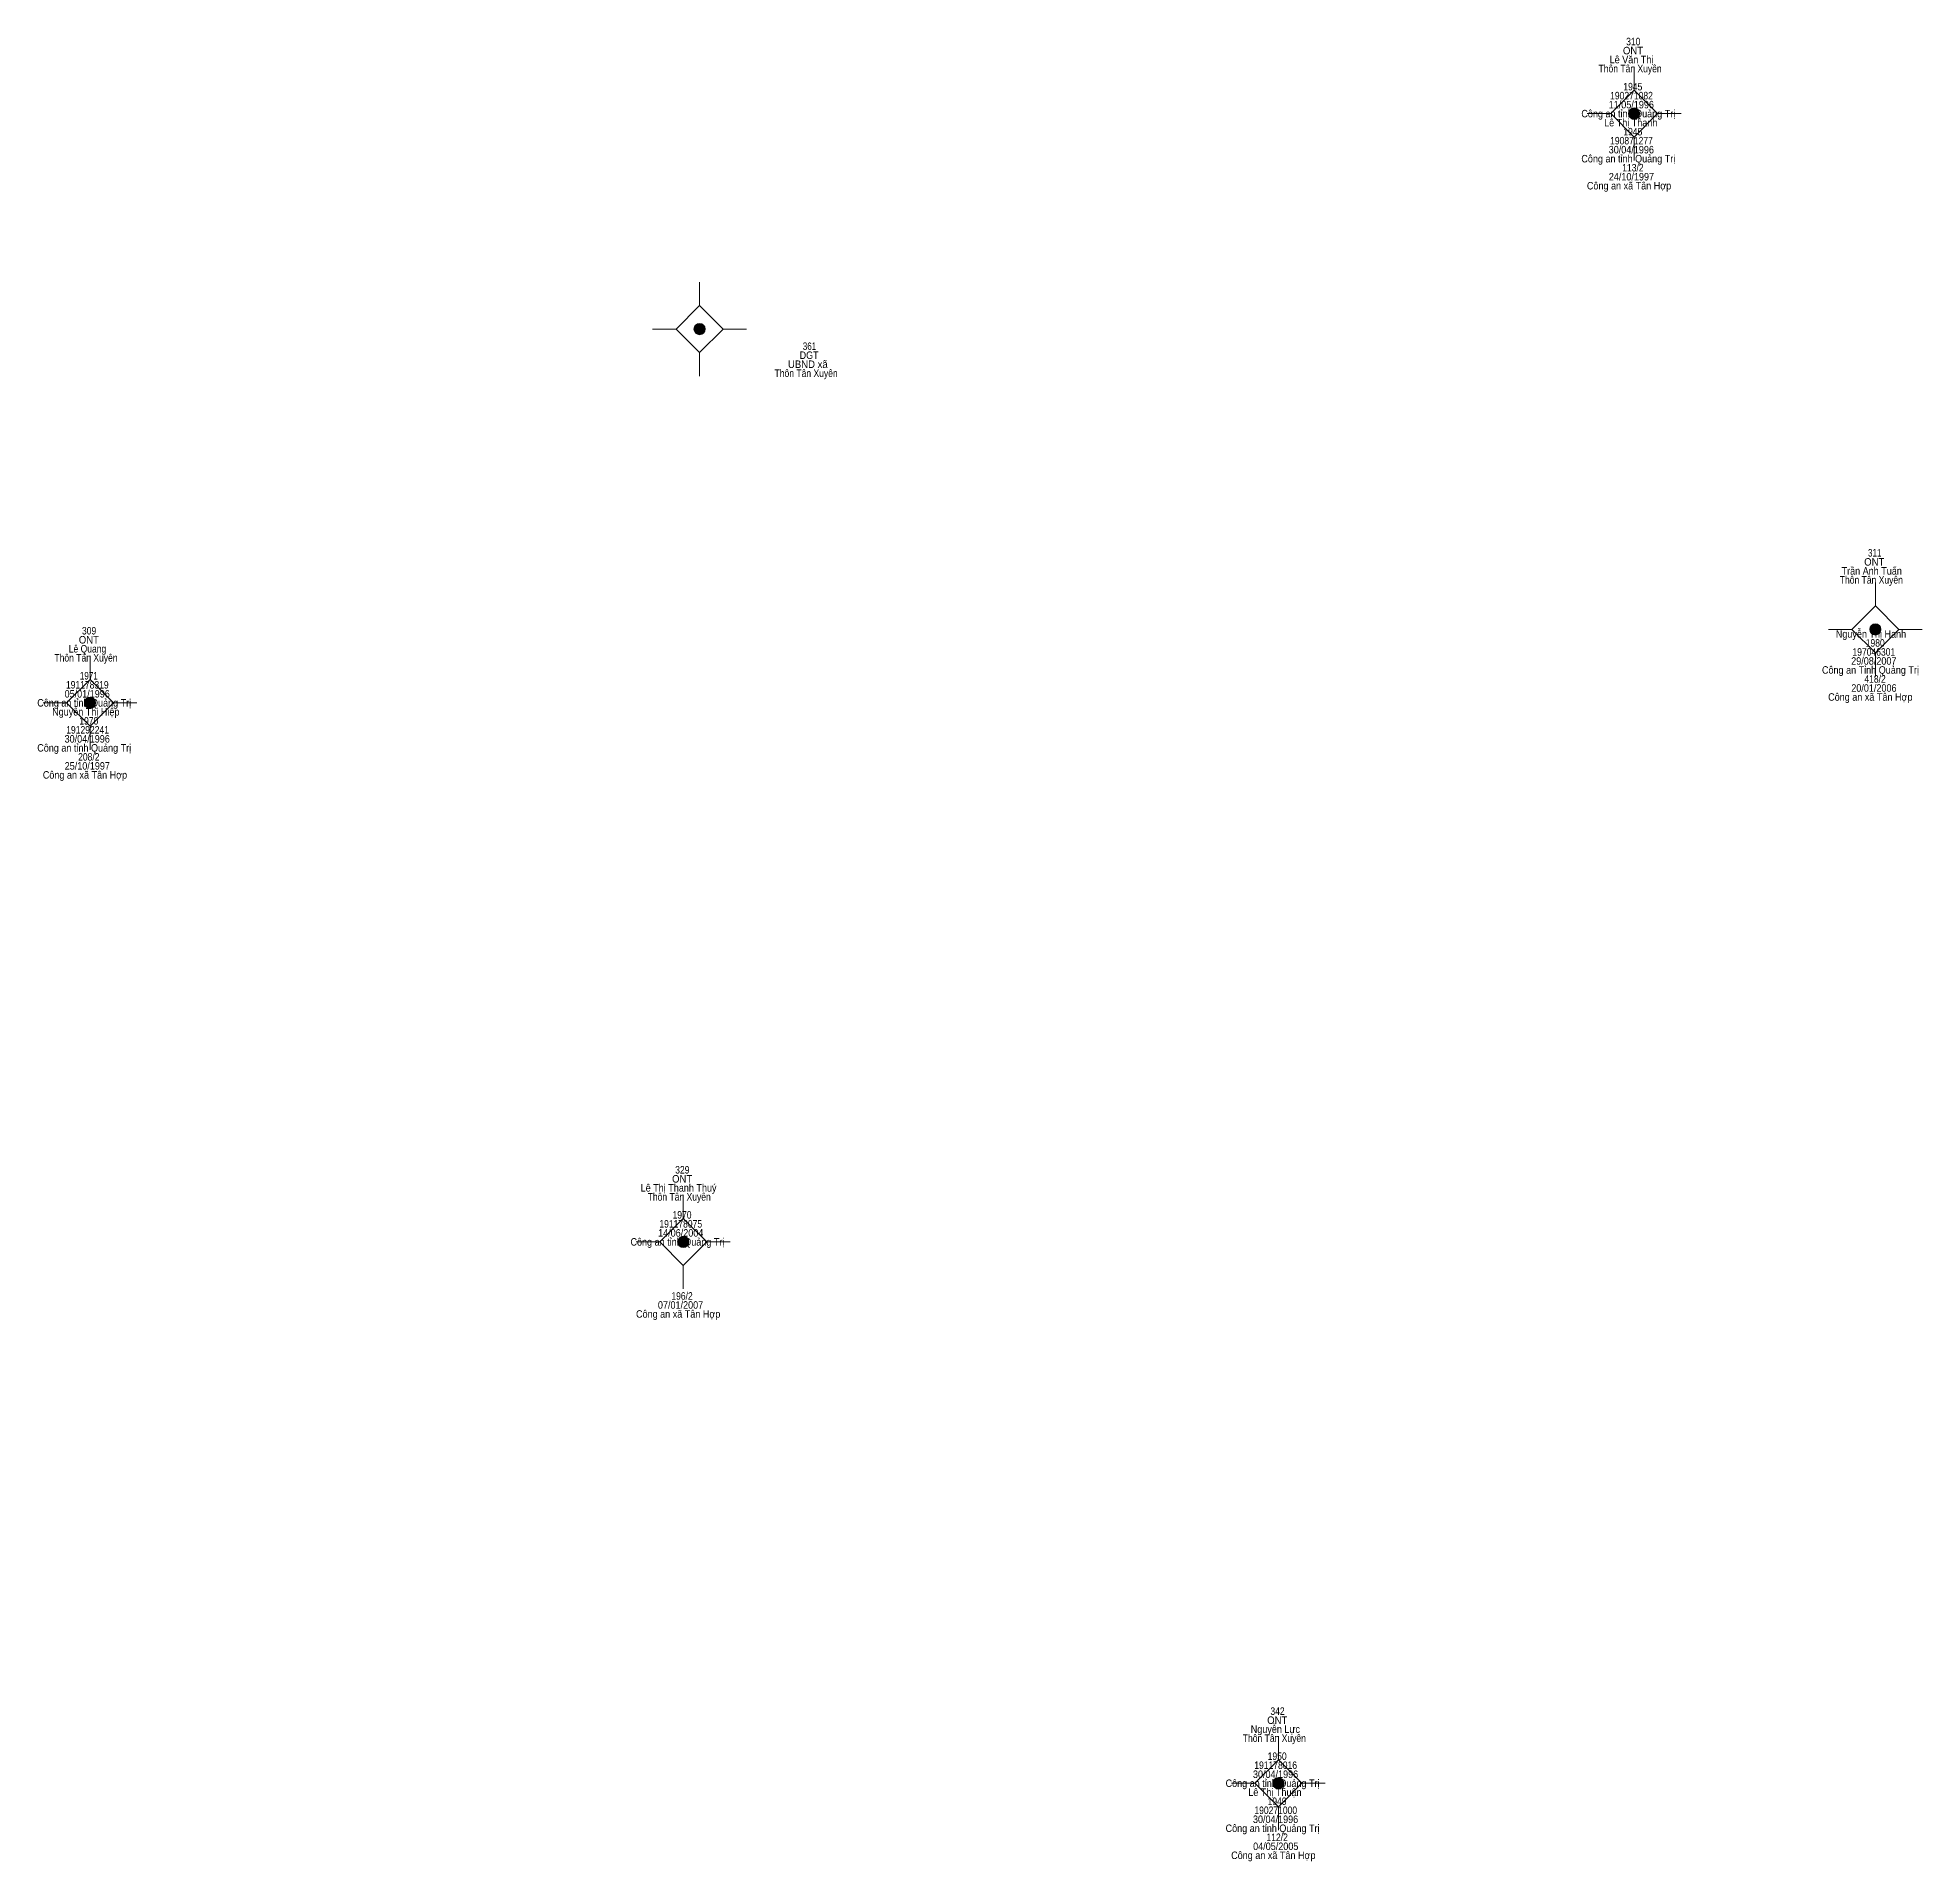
# Model space of a CAD drawing. Header units: metres. Extents: x 550999 to 552168, y 1840994 to 1841978.
# Drawn here: x 551470 to 551570.4, y 1841014.1 to 1841111.2 of the extents above; entities that cross this region are included whole.
import ezdxf
from ezdxf.enums import TextEntityAlignment as Align

# ---------------------------------------------------------------- set-up
doc = ezdxf.new("R2010")
doc.units = ezdxf.units.M
doc.header["$LTSCALE"] = 0.16
doc.layers.add('11', color=7, linetype='Continuous', lineweight=13)
doc.layers.add('15', color=7, linetype='Continuous')

msp = doc.modelspace()

# ---------------------------------------------------------------- hatches: boundary and pattern name
at = {"layer": '11'}
for points in [[(551555.3295, 1841107.19, 1), (551554.7295, 1841107.19, 1)], [(551505.5495, 1841095.71, 1), (551504.9495, 1841095.71, 1)], [(551568.1795, 1841079.71, 1), (551567.5795, 1841079.71, 1)], [(551473.0795, 1841075.8, 1), (551472.4795, 1841075.8, 1)], [(551504.6795, 1841047.08, 1), (551504.0795, 1841047.08, 1)], [(551536.3795, 1841018.24, 1), (551535.7795, 1841018.24, 1)]]:
    msp.add_hatch(color=256, dxfattribs=at).paths.add_polyline_path(points)

# ---------------------------------------------------------------- linework, layer by layer
for p, q in [((551555.03, 1841109.69), (551555.03, 1841108.44)), ((551553.78, 1841107.19), (551552.53, 1841107.19)), ((551557.53, 1841107.19), (551556.28, 1841107.19)), ((551555.03, 1841105.94), (551555.03, 1841104.69)), ((551505.25, 1841098.21), (551505.25, 1841096.96)), ((551504, 1841095.71), (551502.75, 1841095.71)), ((551507.75, 1841095.71), (551506.5, 1841095.71)), ((551505.25, 1841094.46), (551505.25, 1841093.21)), ((551567.88, 1841082.21), (551567.88, 1841080.96)), ((551566.63, 1841079.71), (551565.38, 1841079.71)), ((551570.38, 1841079.71), (551569.13, 1841079.71)), ((551567.88, 1841078.46), (551567.88, 1841077.21)), ((551472.78, 1841078.3), (551472.78, 1841077.05)), ((551471.53, 1841075.8), (551470.28, 1841075.8)), ((551475.28, 1841075.8), (551474.03, 1841075.8)), ((551472.78, 1841074.55), (551472.78, 1841073.3)), ((551504.38, 1841049.58), (551504.38, 1841048.33)), ((551503.13, 1841047.08), (551501.88, 1841047.08)), ((551506.88, 1841047.08), (551505.63, 1841047.08)), ((551504.38, 1841045.83), (551504.38, 1841044.58)), ((551536.08, 1841020.74), (551536.08, 1841019.49)), ((551534.83, 1841018.24), (551533.58, 1841018.24)), ((551538.58, 1841018.24), (551537.33, 1841018.24)), ((551536.08, 1841016.99), (551536.08, 1841015.74))]:
    msp.add_line(p, q, dxfattribs=at)
for points in [[(551555.03, 1841108.44), (551553.78, 1841107.19), (551555.03, 1841105.94), (551556.28, 1841107.19)], [(551505.25, 1841096.96), (551504, 1841095.71), (551505.25, 1841094.46), (551506.5, 1841095.71)], [(551567.88, 1841080.96), (551566.63, 1841079.71), (551567.88, 1841078.46), (551569.13, 1841079.71)], [(551472.78, 1841077.05), (551471.53, 1841075.8), (551472.78, 1841074.55), (551474.03, 1841075.8)], [(551504.38, 1841048.33), (551503.13, 1841047.08), (551504.38, 1841045.83), (551505.63, 1841047.08)], [(551536.08, 1841019.49), (551534.83, 1841018.24), (551536.08, 1841016.99), (551537.33, 1841018.24)]]:
    msp.add_lwpolyline(points, close=True, dxfattribs=at)
for centre in [(551555.0295, 1841107.19), (551505.2495, 1841095.71), (551567.8795, 1841079.71), (551472.7795, 1841075.8), (551504.3795, 1841047.08), (551536.0795, 1841018.24)]:
    msp.add_circle(centre, 0.3, dxfattribs=at)

# ---------------------------------------------------------------- texts
at = {"layer": '15'}
for s, width, p in [('ONT', 0.95, (551554.97, 1841110.35)), ('310', 0.85, (551554.985, 1841110.83)), ('Thôn Tân Xuyên', 0.85, (551554.815, 1841109.39)), ('Lê Văn Thị', 0.9, (551554.89, 1841109.87)), ('1945', 0.85, (551554.96, 1841108.43)), ('11/05/1996', 0.9, (551554.88, 1841107.47)), ('190271082', 0.85, (551554.89, 1841107.95)), ('Công an tỉnh Quảng Trị', 0.9, (551554.72, 1841106.99)), ('Lê Thị Thanh', 0.9, (551554.85, 1841106.51)), ('190871277', 0.85, (551554.89, 1841105.55)), ('1945', 0.85, (551554.96, 1841106.03)), ('Công an tỉnh Quảng Trị', 0.9, (551554.72, 1841104.59)), ('30/04/1996', 0.9, (551554.88, 1841105.07)), ('Công an xã Tân Hợp', 0.9, (551554.76, 1841103.15)), ('24/10/1997', 0.9, (551554.885, 1841103.63)), ('113/2', 0.85, (551554.965, 1841104.11)), ('DGT', 0.9, (551511.085, 1841094.12)), ('361', 0.8, (551511.105, 1841094.6)), ('Thôn Tân Xuyên', 0.85, (551510.925, 1841093.16)), ('UBND xã', 0.95, (551511.015, 1841093.64)), ('ONT', 0.95, (551567.82, 1841083.11)), ('311', 0.8, (551567.845, 1841083.59)), ('Thôn Tân Xuyên', 0.85, (551567.665, 1841082.15)), ('Trần Anh Tuấn', 0.9, (551567.685, 1841082.63)), ('309', 0.85, (551472.73, 1841079.44)), ('Nguyễn Thị Hanh', 0.9, (551567.645, 1841079.27)), ('Lê Quang', 0.85, (551472.645, 1841078.48)), ('ONT', 0.95, (551472.72, 1841078.96)), (' 197046301', 0.85, (551567.735, 1841078.31)), (' 1980', 0.85, (551567.81, 1841078.79)), ('Thôn Tân Xuyên', 0.85, (551472.565, 1841078)), ('1971', 0.8, (551472.715, 1841077.04)), (' Công an Tỉnh Quảng Trị', 0.9, (551567.55, 1841077.35)), (' 29/08/2007', 0.9, (551567.73, 1841077.83)), ('05/01/1996', 0.9, (551472.63, 1841076.08)), ('191178319', 0.85, (551472.635, 1841076.56)), (' 20/01/2006', 0.9, (551567.735, 1841076.39)), (' 418/2', 0.85, (551567.8, 1841076.87)), ('Công an tỉnh Quảng Trị', 0.9, (551472.47, 1841075.6)), ('Nguyễn Thị Hiệp', 0.9, (551472.555, 1841075.12)), ('Công an xã Tân Hợp', 0.9, (551567.61, 1841075.91)), ('191292241', 0.85, (551472.65, 1841074.16)), ('1970', 0.85, (551472.715, 1841074.64)), ('Công an tỉnh Quảng Trị', 0.9, (551472.47, 1841073.2)), ('30/04/1996', 0.9, (551472.63, 1841073.68)), ('25/10/1997', 0.9, (551472.635, 1841072.24)), ('208/2', 0.85, (551472.715, 1841072.72)), ('Công an xã Tân Hợp', 0.9, (551472.51, 1841071.76)), ('ONT', 0.95, (551504.32, 1841050.24)), ('329', 0.85, (551504.33, 1841050.72)), ('Lê Thị Thanh Thuý', 0.9, (551504.13, 1841049.76)), ('Thôn Tân Xuyên', 0.85, (551504.165, 1841049.28)), ('1970', 0.85, (551504.315, 1841048.32)), ('14/06/2004', 0.9, (551504.245, 1841047.36)), ('191178075', 0.85, (551504.245, 1841047.84)), ('Công an tỉnh Quảng Trị', 0.9, (551504.07, 1841046.88)), ('196/2', 0.85, (551504.315, 1841044)), ('Công an xã Tân Hợp', 0.9, (551504.11, 1841043.04)), ('07/01/2007', 0.9, (551504.235, 1841043.52)), ('342', 0.85, (551536.035, 1841021.88)), ('Nguyễn Lực', 0.9, (551535.92, 1841020.92)), ('ONT', 0.95, (551536.02, 1841021.4)), ('Thôn Tân Xuyên', 0.85, (551535.865, 1841020.44)), ('191178016', 0.85, (551535.935, 1841019)), ('1950', 0.85, (551536.015, 1841019.48)), ('Công an tỉnh Quảng Trị', 0.9, (551535.77, 1841018.04)), ('30/04/1996', 0.9, (551535.93, 1841018.52)), ('Lê Thị Thuận', 0.9, (551535.895, 1841017.56)), ('1949', 0.85, (551536.01, 1841017.08)), ('30/04/1996', 0.9, (551535.93, 1841016.12)), ('190271000', 0.85, (551535.94, 1841016.6)), ('Công an tỉnh Quảng Trị', 0.9, (551535.77, 1841015.64)), ('112/2', 0.85, (551536.015, 1841015.16)), ('Công an xã Tân Hợp', 0.9, (551535.81, 1841014.2)), ('04/05/2005', 0.9, (551535.94, 1841014.68))]:
    msp.add_text(s, height=0.4, dxfattribs=dict(at, width=width)).set_placement(p, align=Align.CENTER)

doc.saveas('drawing.dxf')
